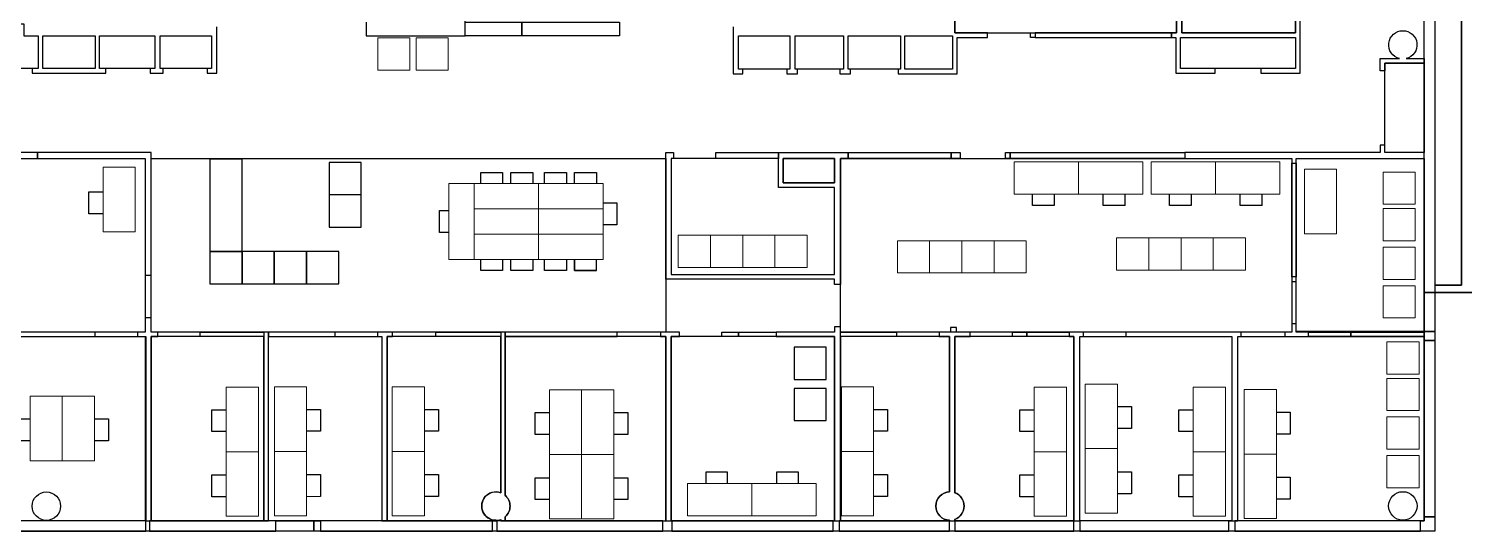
# Model space of a CAD drawing. Header units: centimetres. Extents: x -199 to 9291, y 3836 to 9745.
# Drawn here: x 1780 to 4863, y 3836 to 4915 of the extents above; entities that cross this region are included whole.
import ezdxf

# ---------------------------------------------------------------- set-up
doc = ezdxf.new("R2010")
doc.units = ezdxf.units.CM
doc.header["$MEASUREMENT"] = 0
for name, color, linetype in [('0_Void', 7, 'Continuous'), ('Floor', 3, 'Continuous'), ('Furniture', 2, 'Continuous'), ('Labs', 1, 'Continuous'), ('Meeting rooms', 1, 'Continuous'), ('Offices', 1, 'Continuous'), ('Walls', 6, 'Continuous')]:
    doc.layers.add(name, color=color, linetype=linetype)
doc.layers.add('Chair', color=142, linetype='Continuous', true_color=0x2aacd4)

msp = doc.modelspace()

# ---------------------------------------------------------------- linework, layer by layer
at = {"layer": '0_Void'}
for points in [[(4857.6, 5887.9), (4799.9, 5887.9), (4799.9, 4364.7), (4857.6, 4364.7)], [(4500.7, 4906), (4256.9, 4906), (4256.9, 5271.8), (4500.7, 5271.8)], [(1800.6, 4829.6), (1638.1, 4829.6), (1638.1, 4925.5), (1769.7, 4925.5), (1769.7, 4899.5), (1800.6, 4899.5)], [(1810.4, 4899.5), (1922.5, 4899.5), (1922.5, 4829.6), (1810.4, 4829.6)], [(2051, 4829.6), (1932.3, 4829.6), (1932.3, 4899.5), (2051, 4899.5)], [(2172.9, 4829.6), (2062.3, 4829.6), (2062.3, 4899.5), (2172.9, 4899.5)], [(3414.8, 4828), (3304.3, 4828), (3304.3, 4899.5), (3414.8, 4899.5)], [(3530.3, 4828), (3426.2, 4828), (3426.2, 4899.5), (3530.3, 4899.5)], [(3652.2, 4828), (3540, 4828), (3540, 4899.5), (3652.2, 4899.5)], [(3661.9, 4899.5), (3764.4, 4899.5), (3764.4, 4828), (3661.9, 4828)], [(4500.7, 4829.6), (4253.7, 4829.6), (4253.7, 4896.3), (4500.7, 4896.3)], [(4692.6, 4841), (4777.1, 4841), (4777.1, 4649.2), (4692.6, 4649.2)], [(3400.2, 4584.2), (3510.8, 4584.2), (3510.8, 4636.2), (3400.2, 4636.2)]]:
    msp.add_lwpolyline(points, close=True, dxfattribs=at)
at = {"layer": 'Chair'}
for points in [[(2238.3, 4436.5), (2238.3, 4634.7), (2169.1, 4634.7), (2169.1, 4436.5), (2238.3, 4436.5)], [(2238.3, 4436.5), (2238.3, 4634.7), (2169.1, 4634.7), (2169.1, 4436.5), (2238.3, 4436.5)], [(2494.2, 4558.9), (2494.2, 4628.1), (2425, 4628.1), (2425, 4558.9), (2494.2, 4558.9)], [(2750.9, 4582.7), (2750.9, 4606.2), (2797.9, 4606.2), (2797.9, 4582.7)], [(2815.5, 4582.7), (2815.5, 4606.2), (2862.5, 4606.2), (2862.5, 4582.7)], [(2887.9, 4582.7), (2887.9, 4606.2), (2934.9, 4606.2), (2934.9, 4582.7)], [(2952.5, 4582.7), (2952.5, 4606.2), (2999.4, 4606.2), (2999.4, 4582.7)], [(1939.7, 4517.8), (1909.1, 4517.8), (1909.1, 4564.8), (1939.7, 4564.8)], [(2494.2, 4489.2), (2494.2, 4558.4), (2425, 4558.4), (2425, 4489.2), (2494.2, 4489.2)], [(2494.2, 4489.2), (2494.2, 4558.4), (2425, 4558.4), (2425, 4489.2), (2494.2, 4489.2)], [(3013.6, 4541), (3043.3, 4541), (3043.3, 4494)], [(3982.7, 4535.7), (3935.7, 4535.7), (3935.7, 4560)], [(3982.7, 4560), (3982.7, 4535.7)], [(4134.7, 4535.7), (4087.7, 4535.7), (4087.7, 4560)], [(4134.7, 4535.7), (4134.7, 4560)], [(4276.9, 4535.7), (4229.9, 4535.7), (4229.9, 4560)], [(4276.9, 4560), (4276.9, 4535.7)], [(4428.8, 4535.7), (4381.9, 4535.7), (4381.9, 4560)], [(4428.8, 4535.7), (4428.8, 4560)], [(2682.4, 4477.7), (2662.6, 4477.7), (2662.6, 4524.7), (2682.4, 4524.7)], [(3043.3, 4494), (3013.6, 4494)], [(2238.3, 4367.3), (2238.3, 4436.5), (2169.1, 4436.5), (2169.1, 4367.3), (2238.3, 4367.3)], [(2238.3, 4367.3), (2238.3, 4436.5), (2169.1, 4436.5), (2169.1, 4367.3), (2238.3, 4367.3)], [(2307.5, 4367.3), (2307.5, 4436.5), (2238.3, 4436.5), (2238.3, 4367.3), (2307.5, 4367.3)], [(2307.5, 4367.3), (2307.5, 4436.5), (2238.3, 4436.5), (2238.3, 4367.3), (2307.5, 4367.3)], [(2376.7, 4367.3), (2376.7, 4436.5), (2307.5, 4436.5), (2307.5, 4367.3), (2376.7, 4367.3)], [(2376.7, 4367.3), (2376.7, 4436.5), (2307.5, 4436.5), (2307.5, 4367.3), (2376.7, 4367.3)], [(2445.9, 4367.3), (2445.9, 4436.5), (2376.7, 4436.5), (2376.7, 4367.3), (2445.9, 4367.3)], [(2445.9, 4367.3), (2445.9, 4436.5), (2376.7, 4436.5), (2376.7, 4367.3), (2445.9, 4367.3)], [(2797.9, 4396.1), (2750.9, 4396.1), (2750.9, 4419.6)], [(2797.9, 4419.6), (2797.9, 4396.1)], [(2862.5, 4396.1), (2815.5, 4396.1), (2815.5, 4419.6)], [(2862.5, 4419.6), (2862.5, 4396.1)], [(2934.9, 4396.1), (2887.9, 4396.1), (2887.9, 4419.6)], [(2934.9, 4419.6), (2934.9, 4396.1)], [(2999.4, 4396.1), (2952.5, 4396.1), (2952.5, 4419.6)], [(2952.5, 4419.6), (2952.5, 4396.1), (2999.4, 4396.1), (2999.4, 4419.6)], [(3493, 4161.9), (3493, 4231.2), (3423.8, 4231.2), (3423.8, 4161.9), (3493, 4161.9)], [(3493, 4073.8), (3493, 4143), (3423.8, 4143), (3423.8, 4073.8), (3493, 4073.8)], [(4118.3, 4103.9), (4148.3, 4103.9), (4148.3, 4056.9)], [(1782.8, 4030.8), (1752.2, 4030.8), (1752.2, 4077.8), (1782.8, 4077.8)], [(1921.2, 4077.8), (1951.2, 4077.8), (1951.2, 4030.8)], [(2204, 4050.2), (2173.4, 4050.2), (2173.4, 4097.2), (2204, 4097.2)], [(2376.9, 4098), (2406.8, 4098), (2406.8, 4051)], [(2629.8, 4098), (2659.8, 4098), (2659.8, 4051)], [(2898.3, 4044.3), (2867.7, 4044.3), (2867.7, 4091.3), (2898.3, 4091.3)], [(3036.7, 4091.3), (3066.6, 4091.3), (3066.6, 4044.3)], [(3594.7, 4098), (3624.7, 4098), (3624.7, 4051)], [(3939.6, 4050.2), (3909, 4050.2), (3909, 4097.2), (3939.6, 4097.2)], [(4280.9, 4050.2), (4250.2, 4050.2), (4250.2, 4097.2), (4280.9, 4097.2)], [(4459.6, 4092.1), (4489.5, 4092.1), (4489.5, 4045.1)], [(2406.8, 4051), (2376.9, 4051)], [(2659.8, 4051), (2629.8, 4051)], [(3066.6, 4044.3), (3036.7, 4044.3)], [(3624.7, 4051), (3594.7, 4051)], [(4148.3, 4056.9), (4118.3, 4056.9)], [(4489.5, 4045.1), (4459.6, 4045.1)], [(1951.2, 4030.8), (1921.2, 4030.8)], [(2204, 3910.3), (2173.4, 3910.3), (2173.4, 3957.3), (2204, 3957.3)], [(2376.9, 3958.1), (2406.8, 3958.1), (2406.8, 3911.1)], [(2629.8, 3958.1), (2659.8, 3958.1), (2659.8, 3911.1)], [(2898.3, 3904.4), (2867.7, 3904.4), (2867.7, 3951.4), (2898.3, 3951.4)], [(3036.7, 3951.4), (3066.6, 3951.4), (3066.6, 3904.4)], [(3281.1, 3963), (3234.1, 3963), (3234.1, 3938.8)], [(3281.1, 3938.8), (3281.1, 3963)], [(3433.1, 3963), (3386.1, 3963), (3386.1, 3938.8)], [(3433.1, 3938.8), (3433.1, 3963)], [(3594.7, 3958.1), (3624.7, 3958.1), (3624.7, 3911.1)], [(3939.6, 3910.3), (3909, 3910.3), (3909, 3957.3), (3939.6, 3957.3)], [(4118.3, 3964), (4148.3, 3964), (4148.3, 3917)], [(4280.9, 3910.3), (4250.2, 3910.3), (4250.2, 3957.3), (4280.9, 3957.3)], [(4459.6, 3952.2), (4489.5, 3952.2), (4489.5, 3905.2)], [(4148.3, 3917), (4118.3, 3917)], [(2659.8, 3911.1), (2629.8, 3911.1)], [(3066.6, 3904.4), (3036.7, 3904.4)], [(3624.7, 3911.1), (3594.7, 3911.1)], [(4489.5, 3905.2), (4459.6, 3905.2)]]:
    msp.add_lwpolyline(points, dxfattribs=at)
at = {"layer": 'Floor'}
msp.add_lwpolyline([(-198.9, 8836.7), (4799.9, 8836.7), (4799.9, 8679.1), (5206.3, 8679.1), (5206.3, 9744.6), (9290.6, 9744.6), (9290.6, 3953.4), (5206.3, 3953.4), (5206.3, 4348.5), (4799.9, 4348.5), (4799.9, 3836.4), (-198.9, 3836.4)], close=True, dxfattribs=at)
at = {"layer": 'Furniture', "lineweight": 5}
for points in [[(2598.8, 4826.3), (2598.8, 4895.5), (2529.5, 4895.5), (2529.5, 4826.3), (2598.8, 4826.3)], [(2681.1, 4826.3), (2681.1, 4895.5), (2611.9, 4895.5), (2611.9, 4826.3), (2681.1, 4826.3)], [(4034.8, 4560), (4034.8, 4629.2), (3896.4, 4629.2), (3896.4, 4560), (4034.8, 4560)], [(4034.8, 4560), (4034.8, 4629.2), (3896.4, 4629.2), (3896.4, 4560), (4034.8, 4560)], [(4173.2, 4560), (4173.2, 4629.2), (4034.8, 4629.2), (4034.8, 4560), (4173.2, 4560)], [(4173.2, 4560), (4173.2, 4629.2), (4034.8, 4629.2), (4034.8, 4560), (4173.2, 4560)], [(4329, 4560), (4329, 4629.2), (4190.6, 4629.2), (4190.6, 4560), (4329, 4560)], [(4329, 4560), (4329, 4629.2), (4190.6, 4629.2), (4190.6, 4560), (4329, 4560)], [(4467.4, 4560), (4467.4, 4629.2), (4329, 4629.2), (4329, 4560), (4467.4, 4560)], [(4467.4, 4560), (4467.4, 4629.2), (4329, 4629.2), (4329, 4560), (4467.4, 4560)], [(2008.9, 4617.7), (1939.7, 4617.7), (1939.7, 4479.3), (2008.9, 4479.3), (2008.9, 4617.7)], [(4589, 4613.4), (4519.8, 4613.4), (4519.8, 4475), (4589, 4475), (4589, 4613.4)], [(4757.9, 4538.2), (4757.9, 4607.4), (4688.7, 4607.4), (4688.7, 4538.2), (4757.9, 4538.2)], [(4757.9, 4538.2), (4757.9, 4607.4), (4688.7, 4607.4), (4688.7, 4538.2), (4757.9, 4538.2)], [(2736.8, 4582.7), (2682.4, 4582.7), (2682.4, 4419.6), (2736.8, 4419.6), (2736.8, 4582.7)], [(2736.8, 4582.7), (2682.4, 4582.7), (2682.4, 4419.6), (2736.8, 4419.6), (2736.8, 4582.7)], [(2875.2, 4528.3), (2875.2, 4582.7), (2736.8, 4582.7), (2736.8, 4528.3), (2875.2, 4528.3)], [(2875.2, 4528.3), (2875.2, 4582.7), (2736.8, 4582.7), (2736.8, 4528.3), (2875.2, 4528.3)], [(3013.6, 4528.3), (3013.6, 4582.7), (2875.2, 4582.7), (2875.2, 4528.3), (3013.6, 4528.3)], [(3013.6, 4528.3), (3013.6, 4582.7), (2875.2, 4582.7), (2875.2, 4528.3), (3013.6, 4528.3)], [(3013.6, 4474), (3013.6, 4528.3), (2875.2, 4528.3), (2875.2, 4474), (3013.6, 4474)], [(3013.6, 4474), (3013.6, 4528.3), (2875.2, 4528.3), (2875.2, 4474), (3013.6, 4474)], [(4757.9, 4460), (4757.9, 4529.2), (4688.7, 4529.2), (4688.7, 4460), (4757.9, 4460)], [(4757.9, 4460), (4757.9, 4529.2), (4688.7, 4529.2), (4688.7, 4460), (4757.9, 4460)], [(2875.2, 4419.6), (2875.2, 4474), (2736.8, 4474), (2736.8, 4419.6), (2875.2, 4419.6)], [(2875.2, 4419.6), (2875.2, 4474), (2736.8, 4474), (2736.8, 4419.6), (2875.2, 4419.6)], [(3013.6, 4419.6), (3013.6, 4474), (2875.2, 4474), (2875.2, 4419.6), (3013.6, 4419.6)], [(3013.6, 4419.6), (3013.6, 4474), (2875.2, 4474), (2875.2, 4419.6), (3013.6, 4419.6)], [(3244.3, 4402.6), (3244.3, 4471.8), (3175.1, 4471.8), (3175.1, 4402.6), (3244.3, 4402.6)], [(3313.5, 4402.6), (3313.5, 4471.8), (3244.3, 4471.8), (3244.3, 4402.6), (3313.5, 4402.6)], [(3313.5, 4402.6), (3313.5, 4471.8), (3244.3, 4471.8), (3244.3, 4402.6), (3313.5, 4402.6)], [(3382.7, 4402.6), (3382.7, 4471.8), (3313.5, 4471.8), (3313.5, 4402.6), (3382.7, 4402.6)], [(3382.7, 4402.6), (3382.7, 4471.8), (3313.5, 4471.8), (3313.5, 4402.6), (3382.7, 4402.6)], [(3451.9, 4402.6), (3451.9, 4471.8), (3382.7, 4471.8), (3382.7, 4402.6), (3451.9, 4402.6)], [(3451.9, 4402.6), (3451.9, 4471.8), (3382.7, 4471.8), (3382.7, 4402.6), (3451.9, 4402.6)], [(3715, 4390.8), (3715, 4460), (3645.8, 4460), (3645.8, 4390.8), (3715, 4390.8)], [(3784.2, 4390.8), (3784.2, 4460), (3715, 4460), (3715, 4390.8), (3784.2, 4390.8)], [(3784.2, 4390.8), (3784.2, 4460), (3715, 4460), (3715, 4390.8), (3784.2, 4390.8)], [(3853.4, 4390.8), (3853.4, 4460), (3784.2, 4460), (3784.2, 4390.8), (3853.4, 4390.8)], [(3853.4, 4390.8), (3853.4, 4460), (3784.2, 4460), (3784.2, 4390.8), (3853.4, 4390.8)], [(3922.6, 4390.8), (3922.6, 4460), (3853.4, 4460), (3853.4, 4390.8), (3922.6, 4390.8)], [(3922.6, 4390.8), (3922.6, 4460), (3853.4, 4460), (3853.4, 4390.8), (3922.6, 4390.8)], [(4185.7, 4396.7), (4185.7, 4465.9), (4116.5, 4465.9), (4116.5, 4396.7), (4185.7, 4396.7)], [(4254.9, 4396.7), (4254.9, 4465.9), (4185.7, 4465.9), (4185.7, 4396.7), (4254.9, 4396.7)], [(4254.9, 4396.7), (4254.9, 4465.9), (4185.7, 4465.9), (4185.7, 4396.7), (4254.9, 4396.7)], [(4324.1, 4396.7), (4324.1, 4465.9), (4254.9, 4465.9), (4254.9, 4396.7), (4324.1, 4396.7)], [(4324.1, 4396.7), (4324.1, 4465.9), (4254.9, 4465.9), (4254.9, 4396.7), (4324.1, 4396.7)], [(4393.3, 4396.7), (4393.3, 4465.9), (4324.1, 4465.9), (4324.1, 4396.7), (4393.3, 4396.7)], [(4393.3, 4396.7), (4393.3, 4465.9), (4324.1, 4465.9), (4324.1, 4396.7), (4393.3, 4396.7)], [(4757.9, 4377.1), (4757.9, 4446.3), (4688.7, 4446.3), (4688.7, 4377.1), (4757.9, 4377.1)], [(4757.9, 4377.1), (4757.9, 4446.3), (4688.7, 4446.3), (4688.7, 4377.1), (4757.9, 4377.1)], [(4757.9, 4294.2), (4757.9, 4363.4), (4688.7, 4363.4), (4688.7, 4294.2), (4757.9, 4294.2)], [(4757.9, 4294.2), (4757.9, 4363.4), (4688.7, 4363.4), (4688.7, 4294.2), (4757.9, 4294.2)], [(4766, 4173.7), (4766, 4242.9), (4696.8, 4242.9), (4696.8, 4173.7), (4766, 4173.7)], [(4766, 4173.7), (4766, 4242.9), (4696.8, 4242.9), (4696.8, 4173.7), (4766, 4173.7)], [(4766, 4095.4), (4766, 4164.6), (4696.8, 4164.6), (4696.8, 4095.4), (4766, 4095.4)], [(4766, 4095.4), (4766, 4164.6), (4696.8, 4164.6), (4696.8, 4095.4), (4766, 4095.4)], [(2273.2, 4145.5), (2204, 4145.5), (2204, 4007), (2273.2, 4007), (2273.2, 4145.5)], [(2376.9, 4146.3), (2307.6, 4146.3), (2307.6, 4007.9), (2376.9, 4007.9), (2376.9, 4146.3)], [(2629.8, 4146.3), (2560.6, 4146.3), (2560.6, 4007.9), (2629.8, 4007.9), (2629.8, 4146.3)], [(2967.5, 4139.6), (2898.3, 4139.6), (2898.3, 4001.2), (2967.5, 4001.2), (2967.5, 4139.6)], [(3036.7, 4139.6), (2967.5, 4139.6), (2967.5, 4001.2), (3036.7, 4001.2), (3036.7, 4139.6)], [(3594.7, 4146.3), (3525.5, 4146.3), (3525.5, 4007.9), (3594.7, 4007.9), (3594.7, 4146.3)], [(4008.8, 4145.5), (3939.6, 4145.5), (3939.6, 4007), (4008.8, 4007), (4008.8, 4145.5)], [(4118.3, 4152.1), (4049.1, 4152.1), (4049.1, 4013.7), (4118.3, 4013.7), (4118.3, 4152.1)], [(4350.1, 4145.5), (4280.9, 4145.5), (4280.9, 4007), (4350.1, 4007), (4350.1, 4145.5)], [(4459.6, 4140.4), (4390.4, 4140.4), (4390.4, 4002), (4459.6, 4002), (4459.6, 4140.4)], [(1852, 4126.1), (1782.8, 4126.1), (1782.8, 3987.6), (1852, 3987.6), (1852, 4126.1)], [(1921.2, 4126.1), (1852, 4126.1), (1852, 3987.6), (1921.2, 3987.6), (1921.2, 4126.1)], [(4766, 4012.6), (4766, 4081.8), (4696.8, 4081.8), (4696.8, 4012.6), (4766, 4012.6)], [(4766, 4012.6), (4766, 4081.8), (4696.8, 4081.8), (4696.8, 4012.6), (4766, 4012.6)], [(4118.3, 4013.7), (4049.1, 4013.7), (4049.1, 3875.3), (4118.3, 3875.3), (4118.3, 4013.7)], [(2273.2, 4007), (2204, 4007), (2204, 3868.6), (2273.2, 3868.6), (2273.2, 4007)], [(2376.9, 4007.9), (2307.6, 4007.9), (2307.6, 3869.4), (2376.9, 3869.4), (2376.9, 4007.9)], [(2629.8, 4007.9), (2560.6, 4007.9), (2560.6, 3869.4), (2629.8, 3869.4), (2629.8, 4007.9)], [(2967.5, 4001.2), (2898.3, 4001.2), (2898.3, 3862.8), (2967.5, 3862.8), (2967.5, 4001.2)], [(3036.7, 4001.2), (2967.5, 4001.2), (2967.5, 3862.8), (3036.7, 3862.8), (3036.7, 4001.2)], [(3594.7, 4007.9), (3525.5, 4007.9), (3525.5, 3869.4), (3594.7, 3869.4), (3594.7, 4007.9)], [(4008.8, 4007), (3939.6, 4007), (3939.6, 3868.6), (4008.8, 3868.6), (4008.8, 4007)], [(4350.1, 4007), (4280.9, 4007), (4280.9, 3868.6), (4350.1, 3868.6), (4350.1, 4007)], [(4459.6, 4002), (4390.4, 4002), (4390.4, 3863.6), (4459.6, 3863.6), (4459.6, 4002)], [(4766, 3929.7), (4766, 3998.9), (4696.8, 3998.9), (4696.8, 3929.7), (4766, 3929.7)], [(4766, 3929.7), (4766, 3998.9), (4696.8, 3998.9), (4696.8, 3929.7), (4766, 3929.7)], [(3333.2, 3938.8), (3333.2, 3869.6), (3194.8, 3869.6), (3194.8, 3938.8), (3333.2, 3938.8)], [(3333.2, 3938.8), (3333.2, 3869.6), (3194.8, 3869.6), (3194.8, 3938.8), (3333.2, 3938.8)], [(3471.6, 3938.8), (3471.6, 3869.6), (3333.2, 3869.6), (3333.2, 3938.8), (3471.6, 3938.8)], [(3471.6, 3938.8), (3471.6, 3869.6), (3333.2, 3869.6), (3333.2, 3938.8), (3471.6, 3938.8)]]:
    msp.add_lwpolyline(points, dxfattribs=at)
at = {"layer": 'Furniture', "lineweight": 9}
for points in [[(2008.9, 4617.7), (1939.7, 4617.7), (1939.7, 4479.3), (2008.9, 4479.3), (2008.9, 4617.7)], [(4589, 4613.4), (4519.8, 4613.4), (4519.8, 4475), (4589, 4475), (4589, 4613.4)], [(3244.3, 4402.6), (3244.3, 4471.8), (3175.1, 4471.8), (3175.1, 4402.6), (3244.3, 4402.6)], [(3715, 4390.8), (3715, 4460), (3645.8, 4460), (3645.8, 4390.8), (3715, 4390.8)], [(4185.7, 4396.7), (4185.7, 4465.9), (4116.5, 4465.9), (4116.5, 4396.7), (4185.7, 4396.7)], [(2273.2, 4145.5), (2204, 4145.5), (2204, 4007), (2273.2, 4007), (2273.2, 4145.5)], [(2376.9, 4146.3), (2307.6, 4146.3), (2307.6, 4007.9), (2376.9, 4007.9), (2376.9, 4146.3)], [(2629.8, 4146.3), (2560.6, 4146.3), (2560.6, 4007.9), (2629.8, 4007.9), (2629.8, 4146.3)], [(2967.5, 4139.6), (2898.3, 4139.6), (2898.3, 4001.2), (2967.5, 4001.2), (2967.5, 4139.6)], [(3036.7, 4139.6), (2967.5, 4139.6), (2967.5, 4001.2), (3036.7, 4001.2), (3036.7, 4139.6)], [(3594.7, 4146.3), (3525.5, 4146.3), (3525.5, 4007.9), (3594.7, 4007.9), (3594.7, 4146.3)], [(4008.8, 4145.5), (3939.6, 4145.5), (3939.6, 4007), (4008.8, 4007), (4008.8, 4145.5)], [(4118.3, 4152.1), (4049.1, 4152.1), (4049.1, 4013.7), (4118.3, 4013.7), (4118.3, 4152.1)], [(4350.1, 4145.5), (4280.9, 4145.5), (4280.9, 4007), (4350.1, 4007), (4350.1, 4145.5)], [(4459.6, 4140.4), (4390.4, 4140.4), (4390.4, 4002), (4459.6, 4002), (4459.6, 4140.4)], [(1852, 4126.1), (1782.8, 4126.1), (1782.8, 3987.6), (1852, 3987.6), (1852, 4126.1)], [(1921.2, 4126.1), (1852, 4126.1), (1852, 3987.6), (1921.2, 3987.6), (1921.2, 4126.1)], [(4118.3, 4013.7), (4049.1, 4013.7), (4049.1, 3875.3), (4118.3, 3875.3), (4118.3, 4013.7)], [(2273.2, 4007), (2204, 4007), (2204, 3868.6), (2273.2, 3868.6), (2273.2, 4007)], [(2376.9, 4007.9), (2307.6, 4007.9), (2307.6, 3869.4), (2376.9, 3869.4), (2376.9, 4007.9)], [(2629.8, 4007.9), (2560.6, 4007.9), (2560.6, 3869.4), (2629.8, 3869.4), (2629.8, 4007.9)], [(2967.5, 4001.2), (2898.3, 4001.2), (2898.3, 3862.8), (2967.5, 3862.8), (2967.5, 4001.2)], [(3036.7, 4001.2), (2967.5, 4001.2), (2967.5, 3862.8), (3036.7, 3862.8), (3036.7, 4001.2)], [(3594.7, 4007.9), (3525.5, 4007.9), (3525.5, 3869.4), (3594.7, 3869.4), (3594.7, 4007.9)], [(4008.8, 4007), (3939.6, 4007), (3939.6, 3868.6), (4008.8, 3868.6), (4008.8, 4007)], [(4350.1, 4007), (4280.9, 4007), (4280.9, 3868.6), (4350.1, 3868.6), (4350.1, 4007)], [(4459.6, 4002), (4390.4, 4002), (4390.4, 3863.6), (4459.6, 3863.6), (4459.6, 4002)], [(2406.8, 3911.1), (2376.9, 3911.1)]]:
    msp.add_lwpolyline(points, dxfattribs=at)
at = {"layer": 'Furniture', "lineweight": 5}
msp.add_lwpolyline([(3013.6, 4419.6), (2682.4, 4419.6), (2682.4, 4582.7), (3013.6, 4582.7)], close=True, dxfattribs=at)
at = {"layer": 'Labs'}
msp.add_lwpolyline([(2042.8, 4636.2), (3148.2, 4636.2), (3148.2, 4263.9), (2042.8, 4263.9)], close=True, dxfattribs=at)
at = {"layer": 'Meeting rooms'}
msp.add_lwpolyline([(4245.5, 5746.5), (3769.2, 5746.5), (3769.2, 4906), (3839.1, 4906), (3931.8, 4906), (3941.5, 4906), (4234.1, 4906), (4245.5, 4906)], close=True, dxfattribs=at)
at = {"layer": 'Offices'}
for points in [[(2029.8, 4263.9), (1319.4, 4263.9), (1319.4, 4636.2), (2029.8, 4636.2)], [(3510.8, 4574.4), (3390.5, 4574.4), (3390.5, 4636.2), (3255.5, 4636.2), (3164.5, 4636.2), (3159.6, 4636.2), (3159.6, 4387.5), (3510.8, 4387.5)], [(3523.8, 4636.2), (4492.6, 4636.2), (4492.6, 4263.9), (3523.8, 4263.9)], [(4777.1, 4265.5), (4502.4, 4265.5), (4502.4, 4636.2), (4777.1, 4636.2)], [(1686.8, 4254.2), (2031.5, 4254.2), (2031.5, 3859.1), (1686.8, 3859.1)], [(2042.8, 3859.1), (2285.1, 3859.1), (2285.1, 4254.2), (2042.8, 4254.2)], [(2294.8, 4254.2), (2538.6, 4254.2), (2538.6, 3859.1), (2294.8, 3859.1)], [(3510.8, 4254.2), (3385.6, 4254.2), (3304.3, 4254.2), (3268.5, 4254.2), (3159.6, 4254.2), (3159.6, 3859.1), (3161.3, 3859.1), (3507.5, 3859.1), (3510.8, 3859.1)], [(4364.2, 3859.1), (4037.5, 3859.1), (4037.5, 4254.2), (4364.2, 4254.2)], [(4777.1, 3859.1), (4377.2, 3859.1), (4377.2, 4254.2), (4777.1, 4254.2)]]:
    msp.add_lwpolyline(points, close=True, dxfattribs=at)
for points in [[(2793.9, 4254.2), (2561.4, 4254.2), (2550, 4254.2), (2550, 3859.1), (2776, 3859.1), (2783.3, 3859.9, -1.194289), (2793.9, 3919)], [(3148.2, 4254.2), (2803.6, 4254.2), (2803.6, 3913.1, -0.447801), (2803.6, 3867.6), (2803.6, 3859.1), (3141.7, 3859.1), (3148.2, 3859.1)], [(3757.8, 4254.2), (3735.1, 4254.2), (3644.1, 4254.2), (3523.8, 4254.2), (3523.8, 3859.1), (3757.8, 3859.1), (3757.8, 3860.1, -0.977133), (3757.8, 3921)], [(4024.4, 4254.2), (4014.7, 4254.2), (3923.7, 4254.2), (3892.8, 4254.2), (3801.7, 4254.2), (3769.2, 4254.2), (3769.2, 3919.1, -0.693717), (3769.2, 3862), (3769.2, 3859.1), (4024.4, 3859.1)]]:
    msp.add_lwpolyline(points, format="xyb", close=True, dxfattribs=at)
at = {"layer": 'Walls'}
for points in [[(4799.9, 4348.5), (4777.1, 4348.5), (4777.1, 5910.7), (4799.9, 5910.7)], [(4256.9, 4906), (4500.7, 4906), (4500.7, 5271.8), (4256.9, 5271.8)], [(2839.4, 4899.5), (2717.5, 4899.5), (2717.5, 4928.8), (2839.4, 4928.8)], [(2839.4, 4928.8), (3049.1, 4928.8), (3049.1, 4899.5), (2839.4, 4899.5)], [(3931.8, 4906), (3941.5, 4906), (3941.5, 4896.3), (3931.8, 4896.3)], [(3941.5, 4896.3), (4234.1, 4896.3), (4234.1, 4906), (3941.5, 4906)], [(1922.5, 4829.6), (1810.4, 4829.6), (1810.4, 4899.5), (1922.5, 4899.5)], [(3661.9, 4899.5), (3764.4, 4899.5), (3764.4, 4828), (3661.9, 4828)], [(4263.4, 4649.2), (4263.4, 4636.2), (4492.6, 4636.2), (4492.6, 4626.4), (4502.4, 4626.4), (4502.4, 4636.2), (4777.1, 4636.2), (4777.1, 4649.2), (4692.6, 4649.2), (4692.6, 4665.4), (4682.8, 4665.4), (4682.8, 4649.2)], [(1708, 4636.2), (1799, 4636.2), (1799, 4649.2), (1708, 4649.2)], [(1799, 4649.2), (1799, 4636.2), (2029.8, 4636.2), (2029.8, 4385.8), (2042.8, 4385.8), (2042.8, 4649.2)], [(3148.2, 4649.2), (3164.5, 4649.2), (3164.5, 4636.2), (3159.6, 4636.2), (3159.6, 4387.5), (3510.8, 4387.5), (3510.8, 4574.4), (3390.5, 4574.4), (3390.5, 4649.2), (3540, 4649.2), (3540, 4636.2), (3523.8, 4636.2), (3523.8, 4366.3), (3510.8, 4366.3), (3510.8, 4377.7), (3148.2, 4377.7)], [(3390.5, 4636.2), (3255.5, 4636.2), (3255.5, 4649.2), (3390.5, 4649.2)], [(3400.2, 4636.2), (3510.8, 4636.2), (3510.8, 4584.2), (3400.2, 4584.2)], [(3761.1, 4636.2), (3540, 4636.2), (3540, 4649.2), (3761.1, 4649.2)], [(3761.1, 4649.2), (3780.6, 4649.2), (3780.6, 4636.2), (3761.1, 4636.2)], [(3878.1, 4649.2), (3887.9, 4649.2), (3887.9, 4636.2), (3878.1, 4636.2)], [(3887.9, 4649.2), (4263.4, 4649.2), (4263.4, 4636.2), (3887.9, 4636.2)], [(4502.4, 4382.6), (4492.6, 4382.6), (4492.6, 4626.4), (4502.4, 4626.4)], [(4492.6, 4382.6), (4492.6, 4372.8), (4502.4, 4372.8), (4502.4, 4382.6)], [(4799.9, 4265.5), (4777.1, 4265.5), (4777.1, 4348.5), (4799.9, 4348.5)], [(2029.8, 4294.8), (2029.8, 4263.9), (2013.6, 4263.9), (2013.6, 4254.2), (2029.8, 4254.2), (2029.8, 3859.1), (2042.8, 3859.1), (2042.8, 4254.2), (2057.5, 4254.2), (2057.5, 4263.9), (2042.8, 4263.9), (2042.8, 4294.8)], [(1431.6, 4263.9), (1431.6, 4254.2), (1673.8, 4254.2), (1673.8, 3859.1), (1686.8, 3859.1), (1686.8, 4254.2), (1922.5, 4254.2), (1922.5, 4263.9)], [(2148.5, 4263.9), (2285.1, 4263.9), (2285.1, 4254.2), (2148.5, 4254.2)], [(2294.8, 4263.9), (2285.1, 4263.9), (2285.1, 3859.1), (2294.8, 3859.1)], [(2294.8, 4254.2), (2437.9, 4254.2), (2437.9, 4263.9), (2294.8, 4263.9)], [(2528.9, 4263.9), (2528.9, 4254.2), (2538.6, 4254.2), (2538.6, 3859.1), (2550, 3859.1), (2550, 4254.2), (2561.4, 4254.2), (2561.4, 4263.9)], [(2654.1, 4263.9), (2793.9, 4263.9), (2793.9, 4254.2), (2654.1, 4254.2)], [(2803.6, 4254.2), (3044.2, 4254.2), (3044.2, 4263.9), (2803.6, 4263.9)], [(3136.9, 4263.9), (3136.9, 4254.2), (3148.2, 4254.2), (3148.2, 3859.1), (3159.6, 3859.1), (3159.6, 4254.2), (3177.5, 4254.2), (3177.5, 4263.9)], [(3268.5, 4263.9), (3304.3, 4263.9), (3304.3, 4254.2), (3268.5, 4254.2)], [(3304.3, 4263.9), (3385.6, 4263.9), (3385.6, 4254.2), (3304.3, 4254.2)], [(3523.8, 4275.3), (3510.8, 4275.3), (3510.8, 4263.9), (3385.6, 4263.9), (3385.6, 4254.2), (3510.8, 4254.2), (3510.8, 3859.1), (3523.8, 3859.1)], [(3523.8, 4263.9), (3644.1, 4263.9), (3644.1, 4254.2), (3523.8, 4254.2)], [(3892.8, 4263.9), (3923.7, 4263.9), (3923.7, 4254.2), (3892.8, 4254.2)], [(3923.7, 4263.9), (4014.7, 4263.9), (4014.7, 4254.2), (3923.7, 4254.2)], [(4014.7, 4263.9), (4014.7, 4254.2), (4024.4, 4254.2), (4024.4, 3859.1), (4037.5, 3859.1), (4037.5, 4254.2), (4045.6, 4254.2), (4045.6, 4263.9)], [(4136.6, 4263.9), (4136.6, 4254.2), (4364.2, 4254.2), (4364.2, 3859.1), (4377.2, 3859.1), (4377.2, 4254.2), (4383.7, 4254.2), (4383.7, 4263.9)], [(4478, 4263.9), (4478, 4254.2), (4528.4, 4254.2), (4528.4, 4263.9), (4502.4, 4263.9), (4502.4, 4281.8), (4492.6, 4281.8), (4492.6, 4263.9)], [(4528.4, 4263.9), (4619.4, 4263.9), (4619.4, 4254.2), (4528.4, 4254.2)], [(4619.4, 4263.9), (4777.1, 4263.9), (4777.1, 4254.2), (4619.4, 4254.2)], [(4799.9, 4246), (4777.1, 4246), (4777.1, 4265.5), (4799.9, 4265.5)], [(4799.9, 3867.3), (4777.1, 3867.3), (4777.1, 4246), (4799.9, 4246)], [(1685.2, 3836.4), (2031.5, 3836.4), (2031.5, 3859.1), (1685.2, 3859.1)], [(2039.6, 3836.4), (2031.5, 3836.4), (2031.5, 3859.1), (2039.6, 3859.1)], [(2039.6, 3836.4), (2311.1, 3836.4), (2311.1, 3859.1), (2039.6, 3859.1)], [(2311.1, 3859.1), (2392.3, 3859.1), (2392.3, 3836.4), (2311.1, 3836.4)], [(2407, 3836.4), (2392.3, 3836.4), (2392.3, 3859.1), (2407, 3859.1)], [(2407, 3836.4), (2776, 3836.4), (2776, 3859.1), (2407, 3859.1)], [(2785.7, 3836.4), (2776, 3836.4), (2776, 3859.1), (2785.7, 3859.1)], [(2785.7, 3836.4), (3141.7, 3836.4), (3141.7, 3859.1), (2785.7, 3859.1)], [(3161.3, 3836.4), (3141.7, 3836.4), (3141.7, 3859.1), (3161.3, 3859.1)], [(3161.3, 3836.4), (3507.5, 3836.4), (3507.5, 3859.1), (3161.3, 3859.1)], [(3520.5, 3836.4), (3507.5, 3836.4), (3507.5, 3859.1), (3520.5, 3859.1)], [(3520.5, 3836.4), (3757.8, 3836.4), (3757.8, 3859.1), (3520.5, 3859.1)], [(3769.2, 3836.4), (3757.8, 3836.4), (3757.8, 3859.1), (3769.2, 3859.1)], [(3769.2, 3836.4), (4024.4, 3836.4), (4024.4, 3859.1), (3769.2, 3859.1)], [(4037.5, 3836.4), (4024.4, 3836.4), (4024.4, 3859.1), (4037.5, 3859.1)], [(4037.5, 3836.4), (4357.7, 3836.4), (4357.7, 3859.1), (4037.5, 3859.1)], [(4357.7, 3859.1), (4370.7, 3859.1), (4370.7, 3836.4), (4357.7, 3836.4)], [(4370.7, 3836.4), (4769, 3836.4), (4769, 3859.1), (4370.7, 3859.1)], [(4769, 3859.1), (4777.1, 3859.1), (4777.1, 3867.3), (4799.9, 3867.3), (4799.9, 3836.4), (4769, 3836.4)]]:
    msp.add_lwpolyline(points, close=True, dxfattribs=at)
for points in [[(5215.2, 5904.2), (4799.9, 5904.2), (4799.9, 5904.2), (4799.9, 5887.9), (4857.6, 5887.9), (4857.6, 4364.7), (4799.9, 4364.7), (4799.9, 4348.5), (5206.3, 4348.5)], [(3292.9, 4919), (3292.9, 4818.3), (3314.1, 4818.3), (3314.1, 4828), (3304.3, 4828), (3304.3, 4899.5), (3414.8, 4899.5), (3414.8, 4828), (3408.3, 4828), (3408.3, 4818.3), (3431.1, 4818.3), (3431.1, 4828), (3426.2, 4828), (3426.2, 4899.5), (3530.3, 4899.5), (3530.3, 4828), (3522.1, 4828), (3522.1, 4818.3), (3544.9, 4818.3), (3544.9, 4828), (3540, 4828), (3540, 4899.5), (3652.2, 4899.5), (3652.2, 4828), (3647.3, 4828), (3647.3, 4818.3), (3774.1, 4818.3), (3774.1, 4896.3), (3839.1, 4896.3), (3839.1, 4906), (3769.2, 4906), (3769.2, 5746.5)], [(4245.5, 5746.5), (4245.5, 4906), (4234.1, 4906), (4234.1, 4896.3), (4243.9, 4896.3), (4243.9, 4819.9), (4328.4, 4819.9), (4328.4, 4829.6), (4253.7, 4829.6), (4253.7, 4896.3), (4500.7, 4896.3), (4500.7, 4829.6), (4426, 4829.6), (4426, 4819.9), (4510.5, 4819.9), (4510.5, 5276.7)], [(2504.5, 4928.8), (2504.5, 4899.5), (2717.5, 4899.5), (2717.5, 4959.7)], [(1769.7, 4899.5), (1800.6, 4899.5), (1800.6, 4829.6), (1787.6, 4829.6), (1787.6, 4819.9), (1945.3, 4819.9), (1945.3, 4829.6), (1932.3, 4829.6), (1932.3, 4899.5), (2051, 4899.5), (2051, 4829.6), (2041.2, 4829.6), (2041.2, 4819.9), (2068.8, 4819.9), (2068.8, 4829.6), (2062.3, 4829.6), (2062.3, 4899.5), (2172.9, 4899.5), (2172.9, 4829.6), (2163.1, 4829.6), (2163.1, 4819.9), (2184.3, 4819.9), (2184.3, 4919)], [(3769.2, 3919.1), (3769.2, 4254.2), (3801.7, 4254.2), (3801.7, 4263.9), (3772.5, 4263.9), (3772.5, 4273.7), (3759.5, 4273.7), (3759.5, 4263.9), (3735.1, 4263.9), (3735.1, 4254.2), (3757.8, 4254.2), (3757.8, 3921)], [(3757.8, 3860.1), (3757.8, 3859.1), (3769.2, 3859.1), (3769.2, 3862)]]:
    msp.add_lwpolyline(points, dxfattribs=at)
for points in [[(4738.3, 4850.8), (4777.1, 4850.8), (4777.1, 4841), (4692.6, 4841), (4692.6, 4824.8), (4682.8, 4824.8), (4682.8, 4850.8), (4724.3, 4850.8, -8.56967)], [(2793.9, 3861.8), (2793.9, 3859.1), (2803.6, 3859.1), (2803.6, 3867.6, 0.447801), (2803.6, 3913.1), (2803.6, 4263.9), (2793.9, 4263.9), (2793.9, 3919, 1.434528)]]:
    msp.add_lwpolyline(points, format="xyb", close=True, dxfattribs=at)
for centre in [(1818, 3890.3), (4731.3, 3890.8)]:
    msp.add_circle(centre, 30.5, dxfattribs=at)
for start, end in [(91.3253, 268.6747), (290.5006, 69.4994)]:
    msp.add_arc((3758.6, 3890.6), 30.5, start, end, dxfattribs=at)

doc.saveas('drawing.dxf')
